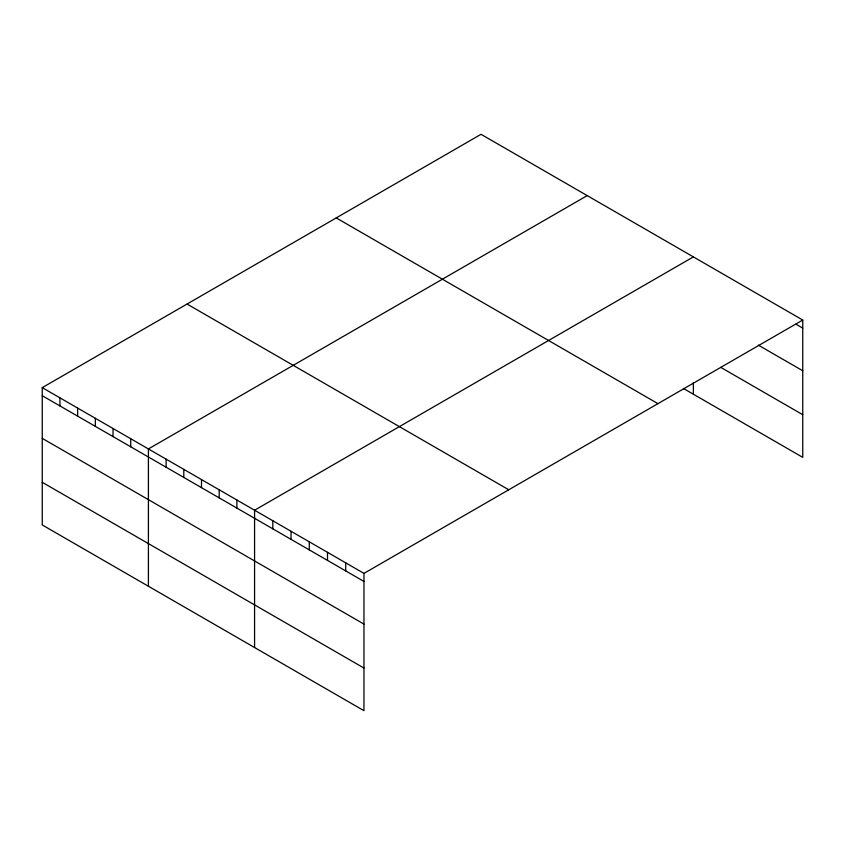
<?xml version="1.0" encoding="UTF-8"?>
<svg xmlns="http://www.w3.org/2000/svg" width="845" height="845" viewBox="0 0 845 845"><rect width="100%" height="100%" fill="white"/><g stroke="black" fill="none" stroke-linecap="round" stroke-linejoin="round"><path stroke-width="1.27" d="M802.75 320.044L481.037 134.313L42.25 387.644L42.25 524.956L363.963 710.687L363.963 573.385L802.75 320.044L802.75 457.356L683.415 388.457M587.201 195.607L148.414 448.938L148.414 586.24M693.365 256.901L254.577 510.232L254.577 647.534M795.916 324.174L802.75 328.124M758.314 345.119L802.75 370.765M720.711 367.343L802.75 414.705M336.236 217.915L657.949 403.646M187.051 304.042L508.764 489.783M42.25 387.644L363.963 573.385M42.25 395.713L363.963 581.455M42.25 438.365L363.963 624.106M42.25 482.305L363.963 668.046M693.365 382.574L693.365 394.203M345.732 562.854L345.732 570.935M327.501 552.334L327.501 560.404M309.27 541.803L309.27 549.884M291.039 531.283L291.039 539.353M272.808 520.752L272.808 528.833M236.885 500.018L236.885 508.088M219.193 489.804L219.193 497.874M201.501 479.58L201.501 487.66M183.798 469.366L183.798 477.446M166.106 459.152L166.106 467.222M130.721 438.724L130.721 446.794M113.029 428.51L113.029 436.58M95.337 418.286L95.337 426.366M77.634 408.072L77.634 416.152M59.942 397.858L59.942 405.938"/></g></svg>
